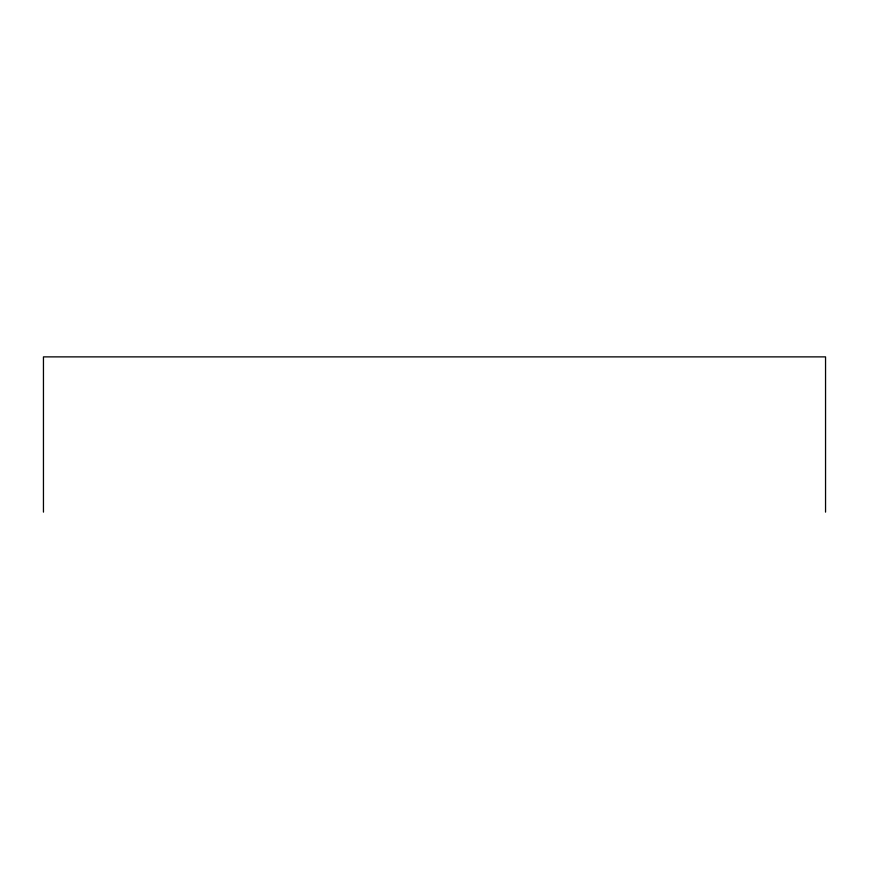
<?xml version="1.0" encoding="UTF-8"?>
<svg xmlns="http://www.w3.org/2000/svg" width="869" height="869" viewBox="0 0 869 869"><rect width="100%" height="100%" fill="white"/><g stroke="black" fill="none" stroke-linecap="round" stroke-linejoin="round"><path stroke-width="1.3" d="M825.55 512.123L825.55 356.877L43.45 356.877L43.45 512.123"/></g></svg>
